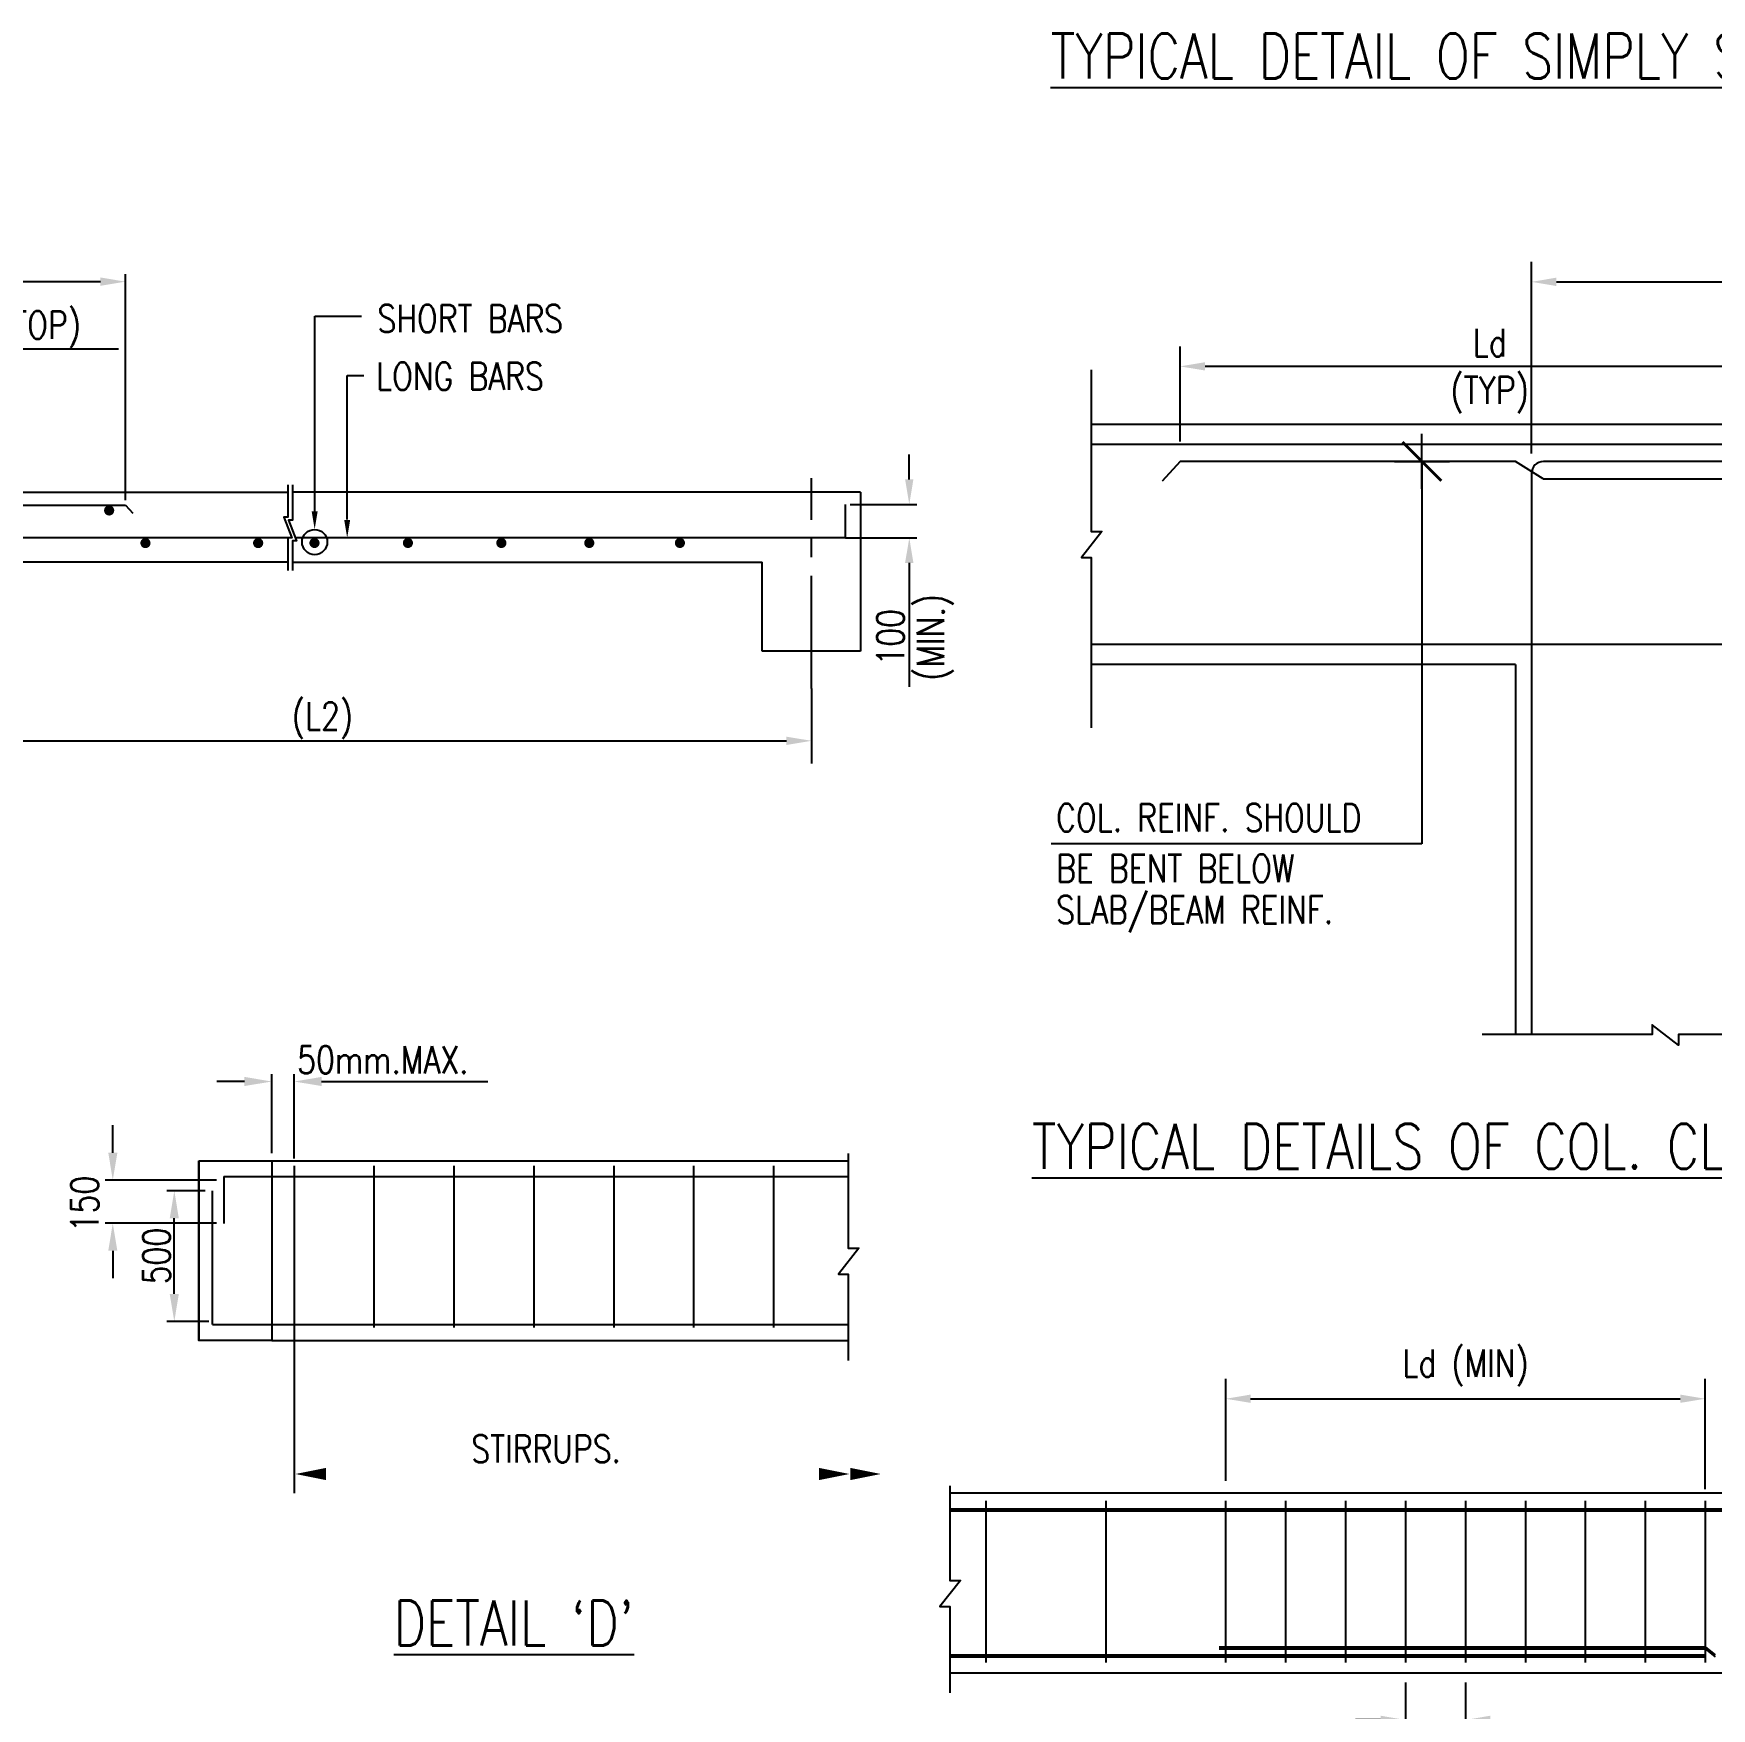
# Model space of a CAD drawing. Extents: x 345615 to 1272425, y -526289 to -156124.
# Drawn here: x 533160 to 549955, y -303144 to -286382 of the extents above; entities that cross this region are included whole.
import ezdxf
from ezdxf.enums import TextEntityAlignment as Align

# ---------------------------------------------------------------- set-up
doc = ezdxf.new("R2010")
doc.units = 0
doc.header["$LTSCALE"] = 500
doc.header["$MEASUREMENT"] = 0
doc.header["$PDMODE"] = 35
doc.header["$PDSIZE"] = -15
doc.linetypes.add('CENTER2', pattern=[1.125, 0.75, -0.125, 0.125, -0.125])
doc.layers.get('DEFPOINTS').update_dxf_attribs({"color": 4})
for name, color, linetype in [('BEAM', 4, 'Continuous'), ('BRAKE LINE', 8, 'Continuous'), ('CENTERLINE', 8, 'CENTER2'), ('DIM', 5, 'Continuous'), ('dimention', 7, 'Continuous'), ('hat', 8, 'Continuous'), ('MISC', 5, 'Continuous'), ('S-CONCRET LINE', 4, 'Continuous'), ('S-DIM-1', 5, 'Continuous'), ('S-REINFORCEMENT', 6, 'Continuous'), ('S-TEXT-1', 4, 'Continuous'), ('S-TITLE', 6, 'Continuous'), ('STIRRUPS', 2, 'Continuous'), ('TXT', 4, 'Continuous')]:
    doc.layers.add(name, color=color, linetype=linetype)
doc.styles.add('ROMANS', font='simplex.shx', dxfattribs={"width": 0.8, "height": 275, "bigfont": 'bigfont.shx'})
doc.styles.add('ROMENT', font='simplex.shx', dxfattribs={"bigfont": 'bigfont.shx'})
doc.dimstyles.new('5', dxfattribs={"dimtxt": 250, "dimasz": 250, "dimexe": 60, "dimexo": 60, "dimgap": 150, "dimtad": 1, "dimdec": 0, "dimlfac": 0.2, "dimzin": 0, "dimdsep": 46, "dimtxsty": 'ROMANS', "dimcen": -250, "dimclrd": 5, "dimclre": 5, "dimclrt": 4, "dimadec": 0, "dimazin": 0, "dimtfac": 1, "dimtdec": 0, "dimtix": 1, "dimtofl": 0, "dimtmove": 2, "dimatfit": 3, "dimfxl": 0, "dimtolj": 1, "dimtzin": 0, "dimarcsym": 0})
doc.dimstyles.new('Copy of INT2TIMES', dxfattribs={"dimtxt": 300, "dimasz": 275, "dimexe": 75, "dimexo": 75, "dimgap": 40, "dimtad": 1, "dimdec": 0, "dimlfac": 0.5, "dimrnd": 5, "dimzin": 0, "dimdsep": 46, "dimtxsty": 'ROMANS', "dimcen": -1, "dimclrd": 5, "dimclre": 5, "dimclrt": 4, "dimadec": 0, "dimazin": 0, "dimtfac": 1, "dimtdec": 0, "dimtix": 1, "dimtofl": 0, "dimtmove": 2, "dimatfit": 3, "dimfxl": 0, "dimtolj": 1, "dimtzin": 0, "dimarcsym": 0})
doc.dimstyles.new('Copy(2) of Standard', dxfattribs={"dimtxt": 300, "dimasz": 250, "dimexe": 75, "dimexo": 50, "dimgap": 50, "dimtad": 1, "dimdec": 0, "dimrnd": 5, "dimzin": 0, "dimdsep": 46, "dimtxsty": 'ROMANS', "dimcen": 0, "dimclrd": 5, "dimclre": 5, "dimclrt": 4, "dimadec": 0, "dimazin": 0, "dimtfac": 1, "dimtdec": 0, "dimtofl": 0, "dimtmove": 0, "dimatfit": 3, "dimfxl": 0, "dimtolj": 1, "dimtzin": 0, "dimarcsym": 0})
doc.dimstyles.new('dim100', dxfattribs={"dimtxt": 250, "dimasz": 250, "dimexe": 200, "dimexo": 200, "dimgap": 100, "dimtad": 1, "dimdec": 0, "dimzin": 0, "dimdsep": 46, "dimtxsty": 'ROMANS', "dimcen": 0, "dimclrd": 5, "dimclre": 5, "dimclrt": 4, "dimadec": 0, "dimazin": 0, "dimtfac": 1, "dimtdec": 0, "dimtix": 1, "dimtofl": 0, "dimtmove": 2, "dimatfit": 3, "dimfxl": 0, "dimtolj": 1, "dimtzin": 0, "dimlwd": -1, "dimlwe": -1, "dimarcsym": 0})
doc.dimstyles.new('dim25', dxfattribs={"dimtxt": 250, "dimasz": 250, "dimexe": 200, "dimexo": 200, "dimgap": 100, "dimtad": 1, "dimdec": 0, "dimlfac": 0.25, "dimzin": 0, "dimdsep": 46, "dimtxsty": 'ROMANS', "dimcen": 0, "dimclrd": 5, "dimclre": 5, "dimclrt": 4, "dimadec": 0, "dimazin": 0, "dimtfac": 1, "dimtdec": 0, "dimtix": 1, "dimtofl": 0, "dimtmove": 2, "dimatfit": 3, "dimfxl": 0, "dimtolj": 1, "dimtzin": 0, "dimlwd": -1, "dimlwe": -1, "dimarcsym": 0})
doc.dimstyles.new('INT$7', dxfattribs={"dimtxt": 9, "dimasz": 8, "dimexe": 8, "dimexo": 3, "dimgap": 2, "dimtad": 1, "dimdec": 0, "dimzin": 0, "dimdsep": 46, "dimtxsty": 'ROMANS', "dimblk": 'DIMTICK', "dimcen": -0.25, "dimclrd": 5, "dimclre": 5, "dimclrt": 4, "dimadec": 0, "dimazin": 0, "dimtfac": 1, "dimtdec": 0, "dimtix": 1, "dimtofl": 0, "dimtmove": 2, "dimatfit": 3, "dimldrblk": 'DIMTICK', "dimfxl": 0, "dimtolj": 1, "dimtzin": 0, "dimarcsym": 0})
doc.dimstyles.new('INT1', dxfattribs={"dimtxt": 250, "dimasz": 250, "dimexe": 150, "dimexo": 60, "dimgap": 75, "dimtad": 1, "dimdec": 0, "dimzin": 0, "dimdsep": 46, "dimtxsty": 'ROMANS', "dimcen": -250, "dimclrd": 5, "dimclre": 5, "dimclrt": 4, "dimadec": 0, "dimazin": 0, "dimtfac": 1, "dimtdec": 0, "dimtix": 1, "dimtofl": 0, "dimtmove": 2, "dimatfit": 3, "dimfxl": 0, "dimtolj": 1, "dimtzin": 0, "dimarcsym": 0})

# ---------------------------------------------------------------- blocks, each defined once
blk = doc.blocks.new('*D25')
at = {"layer": 'DEFPOINTS', "color": 0, "ltscale": 2}
for p in [(535768, -296870), (535546, -297662), (535768, -297715)]:
    blk.add_point(p, dxfattribs=at)
at = {"layer": 'DIM', "color": 5, "lineweight": -2, "ltscale": 2}
for p, q in [((535271, -296870), (534996, -296870)), ((535546, -297587), (535546, -296795)), ((535768, -297640), (535768, -296795)), ((536043, -296870), (536318, -296870))]:
    blk.add_line(p, q, dxfattribs=at)
at = {"layer": 'DIM', "color": 5, "ltscale": 2}
for points in [[(535271, -296824), (535271, -296915), (535546, -296870)], [(536043, -296824), (536043, -296915), (535768, -296870)]]:
    blk.add_solid(points, dxfattribs=at)
at = {"layer": 'DIM', "color": 4, "ltscale": 2, "insert": (536657, -296652), "char_height": 275, "attachment_point": 5, "style": 'ROMANS'}
blk.add_mtext('\\A1;50mm.MAX.', dxfattribs=at)
blk = doc.blocks.new('*D26')
at = {"layer": 'DEFPOINTS', "color": 0, "ltscale": 2}
for p in [(533953, -297857), (535066, -297857), (535066, -298289)]:
    blk.add_point(p, dxfattribs=at)
at = {"layer": 'DIM', "color": 5, "lineweight": -2, "ltscale": 2}
for p, q in [((533953, -297582), (533953, -297307)), ((534991, -297857), (533878, -297857)), ((534991, -298289), (533878, -298289)), ((533953, -298564), (533953, -298839))]:
    blk.add_line(p, q, dxfattribs=at)
at = {"layer": 'DIM', "color": 5, "ltscale": 2}
for points in [[(533908, -297582), (533999, -297582), (533953, -297857)], [(533908, -298564), (533999, -298564), (533953, -298289)]]:
    blk.add_solid(points, dxfattribs=at)
at = {"layer": 'DIM', "color": 4, "ltscale": 2, "insert": (533671, -298096), "char_height": 275, "attachment_point": 5, "rotation": 90, "style": 'ROMANS'}
blk.add_mtext('\\A1;{150}', dxfattribs=at)
blk = doc.blocks.new('*D27')
at = {"layer": 'DEFPOINTS', "color": 0, "ltscale": 2}
for p in [(534569, -297963), (534952, -297963), (534991, -299271)]:
    blk.add_point(p, dxfattribs=at)
at = {"layer": 'DIM', "color": 5, "lineweight": -2, "ltscale": 2}
for p, q in [((534877, -297963), (534494, -297963)), ((534569, -298996), (534569, -298238)), ((534916, -299271), (534494, -299271))]:
    blk.add_line(p, q, dxfattribs=at)
at = {"layer": 'DIM', "color": 5, "ltscale": 2}
for points in [[(534523, -298238), (534614, -298238), (534569, -297963)], [(534523, -298996), (534614, -298996), (534569, -299271)]]:
    blk.add_solid(points, dxfattribs=at)
at = {"layer": 'DIM', "color": 4, "ltscale": 2, "insert": (534391, -298617), "char_height": 275, "attachment_point": 5, "rotation": 90, "style": 'ROMANS'}
blk.add_mtext('\\A1;{500}', dxfattribs=at)
blk = doc.blocks.new('*D36')
at = {"layer": 'DEFPOINTS', "color": 0}
for p in [(549893, -300045), (545093, -301066), (549893, -301148)]:
    blk.add_point(p, dxfattribs=at)
at = {"layer": 'S-DIM-1', "color": 5}
for p, q in [((545093, -300866), (545093, -299845)), ((549893, -300948), (549893, -299845)), ((545343, -300045), (549643, -300045))]:
    blk.add_line(p, q, dxfattribs=at)
for points in [[(545343, -300003), (545343, -300086), (545093, -300045)], [(549643, -300003), (549643, -300086), (549893, -300045)]]:
    blk.add_solid(points, dxfattribs=at)
at = {"layer": 'S-DIM-1', "color": 4, "insert": (547493, -299735), "char_height": 275, "attachment_point": 5, "style": 'ROMANS'}
blk.add_mtext('\\A1;{Ld (MIN)}', dxfattribs=at)
blk = doc.blocks.new('*D37')
at = {"layer": 'DEFPOINTS', "color": 0}
for p in [(546893, -302683), (547493, -302683), (547493, -303259)]:
    blk.add_point(p, dxfattribs=at)
at = {"layer": 'S-DIM-1', "color": 5}
for p, q in [((546893, -302883), (546893, -303459)), ((547493, -302883), (547493, -303459)), ((546643, -303259), (546393, -303259)), ((547743, -303259), (547993, -303259))]:
    blk.add_line(p, q, dxfattribs=at)
for points in [[(546643, -303217), (546643, -303301), (546893, -303259)], [(547743, -303217), (547743, -303301), (547493, -303259)]]:
    blk.add_solid(points, dxfattribs=at)
at = {"layer": 'S-DIM-1', "color": 4, "insert": (546986, -303482), "char_height": 275, "attachment_point": 5, "style": 'ROMANS'}
blk.add_mtext('\\A1; {\\H1.0833x;≤\\H0.9231x; 150mm}', dxfattribs=at)
blk = doc.blocks.new('DIMTICK')
for p, q in [((0, 1), (0, -1)), ((-1, 0), (1, 0))]:
    blk.add_line(p, q)
at = {"color": 2, "const_width": 0.1}
blk.add_lwpolyline([(0.707, 0.707), (-0.707, -0.707)], dxfattribs=at)
blk = doc.blocks.new('*D134')
at = {"layer": 'DEFPOINTS', "color": 0}
for p in [(544636, -289713), (544636, -290665), (550834, -290957)]:
    blk.add_point(p, dxfattribs=at)
at = {"layer": 'DIM', "color": 5}
for p, q in [((544636, -290465), (544636, -289513)), ((550834, -290757), (550834, -289513)), ((550584, -289713), (544886, -289713))]:
    blk.add_line(p, q, dxfattribs=at)
for points in [[(544886, -289671), (544886, -289754), (544636, -289713)], [(550584, -289671), (550584, -289754), (550834, -289713)]]:
    blk.add_solid(points, dxfattribs=at)
at = {"layer": 'DIM', "color": 4, "char_height": 275, "style": 'ROMANS'}
for s, insert, attachment_point in [('\\A1;Ld', (547735, -289613), 8), ('\\A1;(TYP)', (547735, -289813), 2)]:
    blk.add_mtext(s, dxfattribs=dict(at, insert=insert, attachment_point=attachment_point))
blk = doc.blocks.new('*D135')
at = {"layer": 'DEFPOINTS', "color": 0}
for p in [(554223, -288867), (554223, -290665), (548154, -290785)]:
    blk.add_point(p, dxfattribs=at)
at = {"layer": 'DIM', "color": 5}
for p, q in [((548154, -290585), (548154, -288667)), ((554223, -290465), (554223, -288667)), ((548404, -288867), (553973, -288867))]:
    blk.add_line(p, q, dxfattribs=at)
for points in [[(548404, -288825), (548404, -288909), (548154, -288867)], [(553973, -288825), (553973, -288909), (554223, -288867)]]:
    blk.add_solid(points, dxfattribs=at)
at = {"layer": 'DIM', "color": 4, "char_height": 275, "style": 'ROMANS'}
for s, insert, attachment_point in [('\\A1;Ld', (551188, -288767), 8), ('\\A1;(TYP)', (551188, -288967), 2)]:
    blk.add_mtext(s, dxfattribs=dict(at, insert=insert, attachment_point=attachment_point))
blk = doc.blocks.new('*D353')
at = {"layer": 'DEFPOINTS', "color": 0}
for p in [(540946, -292899), (530420, -293490), (540946, -293460)]:
    blk.add_point(p, dxfattribs=at)
at = {"layer": 'DIM', "color": 5, "lineweight": -2}
for p, q in [((540946, -293049), (540946, -293610)), ((530420, -293340), (530420, -293310)), ((530670, -293460), (540696, -293460))]:
    blk.add_line(p, q, dxfattribs=at)
at = {"layer": 'DIM', "color": 5}
for points in [[(530670, -293419), (530670, -293502), (530420, -293460)], [(540696, -293419), (540696, -293502), (540946, -293460)]]:
    blk.add_solid(points, dxfattribs=at)
blk = doc.blocks.new('*D354')
at = {"layer": 'DEFPOINTS', "color": 0, "linetype": 'ByBlock'}
for p in [(534079, -288865), (530911, -290972), (534079, -291101)]:
    blk.add_point(p, dxfattribs=at)
at = {"layer": 'TXT', "color": 5, "linetype": 'ByBlock', "lineweight": -2}
for p, q in [((530911, -290922), (530911, -288790)), ((534079, -291051), (534079, -288790))]:
    blk.add_line(p, q, dxfattribs=at)
at = {"layer": 'TXT', "color": 5, "lineweight": -2}
blk.add_line((531161, -288865), (533829, -288865), dxfattribs=at)
at = {"layer": 'TXT', "color": 5, "linetype": 'ByBlock'}
for points in [[(531161, -288823), (531161, -288907), (530911, -288865)], [(533829, -288823), (533829, -288907), (534079, -288865)]]:
    blk.add_solid(points, dxfattribs=at)
at = {"layer": 'TXT', "color": 4, "linetype": 'ByBlock', "insert": (532495, -288606), "char_height": 275, "attachment_point": 5, "style": 'ROMANS'}
blk.add_mtext('\\A1;{L2/3}', dxfattribs=at)
blk = doc.blocks.new('*D359')
at = {"layer": 'DEFPOINTS', "color": 0}
for p in [(541283, -291094), (541238, -291429), (541926, -291429)]:
    blk.add_point(p, dxfattribs=at)
at = {"layer": 'DIM', "color": 5, "lineweight": -2}
for p, q in [((541926, -290844), (541926, -290594)), ((541333, -291094), (542001, -291094)), ((541288, -291429), (542001, -291429)), ((541926, -291679), (541926, -292920))]:
    blk.add_line(p, q, dxfattribs=at)
at = {"layer": 'DIM', "color": 5}
for points in [[(541884, -290844), (541967, -290844), (541926, -291094)], [(541967, -291679), (541884, -291679), (541926, -291429)]]:
    blk.add_solid(points, dxfattribs=at)
at = {"layer": 'DIM', "color": 4, "char_height": 275, "attachment_point": 5, "rotation": 90, "style": 'ROMANS'}
for s, insert in [('(MIN.)', (542185, -292424)), ('\\A1;100', (541738, -292424))]:
    blk.add_mtext(s, dxfattribs=dict(at, insert=insert))

msp = doc.modelspace()

# ---------------------------------------------------------------- linework, layer by layer
at = {"layer": 'BEAM', "elevation": 0}
msp.add_lwpolyline([(534815.761, -297662.151), (535545.761, -297662.151), (535545.761, -299462.151), (534815.761, -299462.151)], close=True, dxfattribs=at)
at = {"layer": 'BRAKE LINE', "ltscale": 2, "elevation": 0}
for points in [[(543746.27, -289747.757), (543746.27, -291363.764), (543852.629, -291363.764), (543648.093, -291625.851), (543746.27, -291625.851), (543746.27, -293329.159)], [(551240.769, -296400.746), (549624.762, -296400.746), (549624.762, -296507.105), (549362.675, -296302.569), (549362.675, -296400.746), (547659.367, -296400.746)], [(541315.006, -297590.487), (541315.006, -298536.826), (541421.365, -298536.826), (541216.829, -298798.914), (541315.006, -298798.914), (541315.006, -299660.978)]]:
    msp.add_lwpolyline(points, dxfattribs=at)
at = {"layer": 'CENTERLINE', "ltscale": 3}
msp.add_line((540945.85, -292935.4, 0), (540945.85, -290830.676, 0), dxfattribs=at)
at = {"layer": 'DEFPOINTS', "color": 0, "linetype": 'ByBlock'}
for p in [(547793.718, -290654.807, 0), (535545.761, -297662.151, 0)]:
    msp.add_point(p, dxfattribs=at)
at = {"layer": 'DIM', "color": 5}
for p, q in [((535973.993, -289210.76, 0), (536444.163, -289210.76, 0)), ((536299.373, -289803.397, 0), (536466.931, -289803.397, 0))]:
    msp.add_line(p, q, dxfattribs=at)
at = {"layer": 'DIM'}
for p, q in [((535973.993, -291164.428, 0), (535973.993, -289210.76, 0)), ((536299.373, -291246.382, 0), (536299.373, -289803.397, 0))]:
    msp.add_line(p, q, dxfattribs=at)
at = {"layer": 'DIM', "ltscale": 2}
for p, q in [((536267.558, -296869.653, 0), (537706.694, -296869.653, 0)), ((535767.558, -299332.034, 0), (535767.558, -300990.344, 0))]:
    msp.add_line(p, q, dxfattribs=at)
at = {"layer": 'DIM', "color": 8, "elevation": 0}
for points in [[(535705.217, -290899.003), (535705.217, -291222.64), (535664.547, -291222.64), (535744.239, -291428.328), (535705.217, -291428.328), (535705.217, -291754.819)], [(535751.717, -290899.052), (535751.717, -291252.14), (535711.047, -291252.14), (535790.739, -291457.828), (535751.717, -291457.828), (535751.717, -291755.052)]]:
    msp.add_lwpolyline(points, dxfattribs=at)
at = {"layer": 'DIM', "ltscale": 2, "elevation": 0, "flags": 128}
for points in [[(541021.541, -300797.868, 122.425, 0, 0), (541327.402, -300797.868, 0, 0, 0), (540951.236, -300797.868, 0, 0, 0), (535780.676, -300797.868, 0, 122.425, 0), (536086.537, -300797.868, 0, 0, 0)], [(541334.541, -300797.868, 122.425, 0, 0), (541640.402, -300797.868, 0, 0, 0), (541264.236, -300797.868, 0, 0, 0), (536399.537, -300797.868, 0, 122.425, 0), (536399.537, -300797.868, 0, 0, 0)]]:
    msp.add_lwpolyline(points, format="xyseb", dxfattribs=at)
at = {"layer": 'dimention', "color": 5, "linetype": 'ByBlock'}
msp.add_line((540945.85, -292935.4, 0), (540945.85, -293686.232, 0), dxfattribs=at)
at = {"layer": 'dimention', "color": 5}
for points in [[(536004.04, -291164.428, 0), (535943.959, -291164.428, 0), (535973.993, -291344.687, 0)], [(536329.416, -291248.869, 0), (536269.326, -291248.869, 0), (536299.373, -291429.136, 0)]]:
    msp.add_solid(points, dxfattribs=at)
at = {"layer": 'dimention', "color": 5, "linetype": 'ByBlock'}
msp.add_solid([(540719.923, -293422.654, 0), (540719.923, -293497.964, 0), (540945.85, -293460.316, 0)], dxfattribs=at)
at = {"layer": 'hat'}
msp.add_circle((535973.993, -291471.124, 0), 126.431, dxfattribs=at)
at = {"layer": 'MISC', "elevation": 0}
msp.add_lwpolyline([(542330.638, -300916.066), (542330.638, -301862.405), (542436.997, -301862.405), (542232.46, -302124.493), (542330.638, -302124.493), (542330.638, -302986.557)], dxfattribs=at)
at = {"layer": 'S-CONCRET LINE', "color": 130, "linetype": 'Continuous'}
for p, q in [((555417.937, -290294.807, 0), (543750.361, -290294.807, 0)), ((547993.718, -292694.807, 0), (543750.361, -292694.807, 0)), ((547993.718, -292694.807, 0), (547993.718, -296400.746, 0))]:
    msp.add_line(p, q, dxfattribs=at)
at = {"layer": 'S-CONCRET LINE', "color": 130}
for p, q in [((526024.717, -290972.353, 0), (535705.217, -290972.353, 0)), ((541437.106, -290972.353, 0), (535751.717, -290972.353, 0)), ((541437.106, -290972.353, 0), (541437.106, -292561.996, 0)), ((535705.217, -291673.668, 0), (530910.928, -291673.668, 0)), ((535751.717, -291673.668, 0), (540454.603, -291673.668, 0)), ((540454.603, -292561.996, 0), (540454.603, -291673.668, 0)), ((541437.106, -292561.996, 0), (540454.603, -292561.996, 0)), ((534815.761, -297662.151, 0), (534815.761, -299462.151, 0)), ((535545.761, -297662.151, 0), (541315.006, -297662.151, 0)), ((535545.761, -299462.151, 0), (541315.006, -299462.151, 0)), ((542330.638, -300987.73, 0), (553011.686, -300987.73, 0)), ((542330.638, -302787.73, 0), (553011.686, -302787.73, 0))]:
    msp.add_line(p, q, dxfattribs=at)
at = {"layer": 'S-REINFORCEMENT', "linetype": 'Continuous'}
for p, q in [((555417.937, -290494.807, 0), (543750.361, -290494.807, 0)), ((544636.092, -290664.575, 0), (544457.131, -290862.387, 0)), ((547993.718, -290664.575, 0), (544636.092, -290664.575, 0)), ((548270.256, -290837.153, 0), (547993.718, -290664.575, 0)), ((555417.937, -292494.807, 0), (543750.361, -292494.807, 0)), ((535065.761, -297822.151, 0), (535065.761, -298289.308, 0)), ((535065.761, -297822.151, 0), (541315.006, -297822.151, 0)), ((534951.761, -299302.151, 0), (534951.761, -297963.067, 0)), ((534951.761, -299302.151, 0), (541315.006, -299302.151, 0))]:
    msp.add_line(p, q, dxfattribs=at)
at = {"layer": 'S-REINFORCEMENT'}
for p, q in [((528147.938, -291100.653, 0), (534079.239, -291100.653, 0)), ((534079.239, -291100.653, 0), (534155.324, -291182.178, 0)), ((541283.21, -291094.24, 0), (541283.21, -291429.136, 0)), ((529592.79, -291425.969, 0), (535705.217, -291425.969, 0)), ((541283.21, -291429.136, 0), (535779.622, -291429.136, 0)), ((542692.602, -301066.45, 0), (542692.602, -302683.01, 0)), ((543892.602, -301066.45, 0), (543892.602, -302683.01, 0)), ((545092.602, -301066.45, 0), (545092.602, -302683.01, 0)), ((545692.602, -301066.45, 0), (545692.602, -302683.01, 0)), ((546292.602, -301066.45, 0), (546292.602, -302683.01, 0)), ((546892.602, -301066.45, 0), (546892.602, -302683.01, 0)), ((547492.602, -301066.45, 0), (547492.602, -302683.01, 0)), ((548092.602, -301066.45, 0), (548092.602, -302683.01, 0)), ((548692.602, -301066.45, 0), (548692.602, -302683.01, 0)), ((549292.602, -301066.45, 0), (549292.602, -302683.01, 0)), ((549892.602, -301066.45, 0), (549892.602, -302683.01, 0)), ((549892.602, -302527.73, 0), (549991.825, -302607.73, 0)), ((549892.602, -302547.73, 0), (549991.825, -302627.73, 0))]:
    msp.add_line(p, q, dxfattribs=at)
at = {"layer": 'S-REINFORCEMENT', "linetype": 'Continuous', "elevation": 0}
for points in [[(554222.813, -290664.575), (548273.718, -290664.575, 0.414213562), (548153.718, -290784.575), (548153.718, -296400.746)], [(548270.256, -290837.153), (550713.718, -290837.153, -0.414213562), (550833.718, -290957.153), (550833.718, -296400.746)]]:
    msp.add_lwpolyline(points, format="xyb", dxfattribs=at)
at = {"layer": 'S-REINFORCEMENT', "const_width": 50.698, "elevation": 0}
for points in [[(533891.393, -291154.863, 1), (533942.085, -291154.863, 1)], [(534254.777, -291481.183, 1), (534305.468, -291481.183, 1)], [(535382.766, -291481.183, 1), (535433.457, -291481.183, 1)], [(535946.602, -291480.181, 1), (535997.306, -291480.181, 1)], [(536881.878, -291480.181, 1), (536932.582, -291480.181, 1)], [(537817.155, -291480.181, 1), (537867.858, -291480.181, 1)], [(538697.198, -291480.181, 1), (538747.902, -291480.181, 1)], [(539655.186, -291480.181, -1), (539604.495, -291480.181, -1)]]:
    msp.add_lwpolyline(points, format="xyb", close=True, dxfattribs=at)
at = {"layer": 'S-REINFORCEMENT', "elevation": 0}
for points in [[(542330.638, -301147.73), (553011.686, -301147.73)], [(542330.638, -301167.73), (553011.686, -301167.73)], [(542330.638, -302607.73), (549892.602, -302607.73)], [(542330.638, -302627.73), (549892.602, -302627.73)], [(545029.242, -302527.73), (549892.602, -302527.73)], [(545029.242, -302547.73), (549892.602, -302547.73)]]:
    msp.add_lwpolyline(points, dxfattribs=at)
at = {"layer": 'STIRRUPS'}
for p, q in [((535767.558, -297715.373, 0), (535767.558, -299332.034, 0)), ((536567.558, -297715.373, 0), (536567.558, -299332.034, 0)), ((537367.558, -297715.373, 0), (537367.558, -299332.034, 0)), ((538167.558, -297715.373, 0), (538167.558, -299332.034, 0)), ((538967.558, -297715.373, 0), (538967.558, -299332.034, 0)), ((539767.558, -297715.373, 0), (539767.558, -299332.034, 0)), ((540567.558, -297715.373, 0), (540567.558, -299332.034, 0))]:
    msp.add_line(p, q, dxfattribs=at)

# ---------------------------------------------------------------- texts
at = {"layer": 'S-TEXT-1', "linetype": 'ByBlock', "style": 'ROMANS', "width": 0.8}
for s, p in [('(DISTRIBUTION STEEL @ TOP)', (531474.721, -289317.774, 0)), (' (L2)', (535975.489, -293231.723, 0))]:
    msp.add_text(s, height=275, dxfattribs=at).set_placement(p, align=Align.MIDDLE)
for s, p in [('SHORT BARS', (536602.344, -289234.493, 0)), ('LONG BARS', (536588.828, -289811.77, 0))]:
    msp.add_text(s, height=275, dxfattribs=at).set_placement(p, align=Align.MIDDLE_LEFT)
at = {"layer": 'S-TEXT-1', "style": 'ROMENT', "width": 0.8}
for s, p in [('COL. REINF. SHOULD', (543395.94, -294366.352, 0)), ('BE BENT BELOW ', (543395.94, -294874.246, 0)), ('SLAB/BEAM REINF.', (543395.94, -295288.249, 0))]:
    msp.add_text(s, height=275, dxfattribs=at).set_placement(p)
msp.add_text('STIRRUPS. ', height=275, dxfattribs=at).set_placement((538365.956, -300546.368, 0), align=Align.MIDDLE)
at = {"layer": 'S-TITLE', "style": 'ROMANS', "width": 0.8}
for s, p in [('%%UTYPICAL DETAIL OF SIMPLY SUPPORTED SLAB', (548778.512, -286607.113, 0)), ('%%UTYPICAL DETAILS OF COL. CLOSING AT TERRACE LVL.', (549493.718, -297518.763, 0)), ("%%UDETAIL `D'", (537968.485, -302290.034, 0))]:
    msp.add_text(s, height=450, dxfattribs=at).set_placement(p, align=Align.MIDDLE_CENTER)

# ---------------------------------------------------------------- dimensions: what is measured, and where the dimension line sits
at = {"layer": 'DIM'}
for base, p1, p2, picture, middle in [((554222.813, -288867.09, 0), (548153.718, -290784.575, 0), (554222.813, -290664.575, 0), '*D135', (551188.265, -288867.09, 0)), ((544636.092, -289712.59, 0), (550833.718, -290957.153, 0), (544636.092, -290664.575, 0), '*D134', (547734.905, -289712.59, 0))]:
    dim = msp.add_linear_dim(base=base, p1=p1, p2=p2, text='Ld\\X(TYP)', dimstyle='dim25', dxfattribs=at)
    dim.commit()
    dim.dimension.update_dxf_attribs({"geometry": picture, "text_midpoint": middle})
dim = msp.add_linear_dim(base=(541925.696, -291429.131, 0), p1=(541283.21, -291094.24, 0), p2=(541238.146, -291429.131, 0), angle=90, text='100\\X(MIN.)', dimstyle='Copy(2) of Standard', override={"dimtxsty": 'ROMANS'}, dxfattribs=at)
dim.commit()
dim.dimension.update_dxf_attribs({"geometry": '*D359', "text_midpoint": (541925.696, -292424.369, 0)})
dim = msp.add_linear_dim(base=(540945.85, -293460.316, 0), p1=(530420.097, -293490.401, 0), p2=(540945.85, -292898.975, 0), text=' ', dimstyle='INT1', override={"dimexo": 150, "dimlfac": 0.25}, dxfattribs=at)
dim.commit()
dim.dimension.update_dxf_attribs({"geometry": '*D353', "text_midpoint": (535682.973, -293460.316, 0)})
at = {"layer": 'DIM', "ltscale": 2}
dim = msp.add_linear_dim(base=(535767.558, -296869.653, 0), p1=(535545.761, -297662.151, 0), p2=(535767.558, -297715.373, 0), text='50mm.MAX.', dimstyle='Copy of INT2TIMES', dxfattribs=at)
dim.commit()
dim.dimension.update_dxf_attribs({"geometry": '*D25', "text_midpoint": (536656.694, -296651.653, 0), "dimtype": 160})
dim = msp.add_linear_dim(base=(533953.446, -297857.299, 0), p1=(535065.761, -298289.308, 0), p2=(535065.761, -297857.299, 0), angle=90, text='{150}', dimstyle='Copy of INT2TIMES', dxfattribs=at)
dim.commit()
dim.dimension.update_dxf_attribs({"geometry": '*D26', "text_midpoint": (533671.446, -298096.251, 0), "dimtype": 160})
dim = msp.add_linear_dim(base=(534568.575, -297963.067, 0), p1=(534990.788, -299270.715, 0), p2=(534951.761, -297963.067, 0), angle=90, text='{500}', dimstyle='Copy of INT2TIMES', dxfattribs=at)
dim.commit()
dim.dimension.update_dxf_attribs({"geometry": '*D27', "text_midpoint": (534391.075, -298616.891, 0)})
at = {"layer": 'S-DIM-1'}
dim = msp.add_linear_dim(base=(549892.602, -300044.812, 0), p1=(545092.602, -301066.45, 0), p2=(549892.602, -301147.73, 0), text='{Ld (MIN)}', dimstyle='dim100', override={"dimtxsty": 'ROMANS', "dimarcsym": 1}, dxfattribs=at)
dim.commit()
dim.dimension.update_dxf_attribs({"geometry": '*D36', "text_midpoint": (547492.602, -299735.288, 0)})
dim = msp.add_linear_dim(base=(547492.602, -303259.119, 0), p1=(546892.602, -302683.01, 0), p2=(547492.602, -302683.01, 0), text=' {\\H1.0833x;≤\\H0.9231x; 150mm}', dimstyle='dim100', override={"dimarcsym": 1}, dxfattribs=at)
dim.commit()
dim.dimension.update_dxf_attribs({"geometry": '*D37', "text_midpoint": (546985.526, -303481.596, 0), "dimtype": 160})
at = {"layer": 'TXT', "linetype": 'ByBlock'}
dim = msp.add_linear_dim(base=(534079.239, -288865.027, 0), p1=(530910.928, -290972.353, 0), p2=(534079.239, -291100.653, 0), text='{L2/3}', dimstyle='Copy(2) of Standard', override={"dimtxsty": 'ROMANS', "dimfxl": 60}, dxfattribs=at)
dim.commit()
dim.dimension.update_dxf_attribs({"geometry": '*D354', "text_midpoint": (532495.084, -288605.503, 0)})

# ---------------------------------------------------------------- leaders
at = {"layer": 'DIM', "color": 5}
msp.add_leader([(528271.397, -291045.979, 0), (528921.32, -289537.628, 0), (534010.817, -289537.628, 0)], dimstyle='5', dxfattribs=at)
at = {"layer": 'DIM'}
msp.add_leader([(547056.948, -290664.575, 0), (547056.948, -294490.206, 0), (543346.378, -294490.206, 0)], dimstyle='INT$7', override={"dimasz": 275, "dimtad": 0, "dimfxl": 0.18}, dxfattribs=at)

doc.saveas('drawing.dxf')
